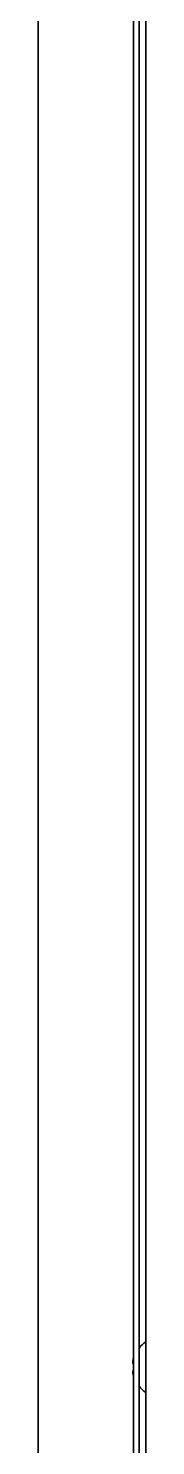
# Model space of a CAD drawing. Extents: x 6336 to 10269, y -393 to 3204.
# Drawn here: x 9478.1 to 9494.1, y 1481.5 to 1692.2 of the extents above; entities that cross this region are included whole.
import ezdxf

# ---------------------------------------------------------------- set-up
doc = ezdxf.new("R2010")
doc.units = 0
doc.header["$LTSCALE"] = 5
doc.layers.add('1', color=7, linetype='CONTINUOUS', true_color=0xffffff)

msp = doc.modelspace()

# ---------------------------------------------------------------- linework, layer by layer
at = {"layer": '1', "color": 7, "linetype": 'Continuous', "lineweight": 35}
for p, q in [((9478.07, 1395.53), (9478.07, 2074.9)), ((9494.07, 1374.13), (9494.07, 2071.19)), ((9492.27, 2066.23), (9492.27, 1396.53)), ((9493.07, 2066.23), (9493.07, 1396.53)), ((9492.18, 1493.68), (9492.26, 1493.68)), ((9492.27, 1492.68), (9492.18, 1492.68))]:
    msp.add_line(p, q, dxfattribs=at)
for centre, start, end in [((9496.79, 1492.98), 124.5182, 140.8049), ((9496.79, 1493.37), 219.1952, 235.4818)]:
    msp.add_arc(centre, 4.8, start, end, dxfattribs=at)
for points in [[(9492.18, 1494.18), (9492.17, 1494.15), (9492.17, 1494.1), (9492.16, 1494.03), (9492.16, 1493.96), (9492.16, 1493.89), (9492.16, 1493.82), (9492.17, 1493.75), (9492.17, 1493.7), (9492.18, 1493.68)], [(9492.27, 1494.5), (9492.24, 1494.39), (9492.2, 1494.29), (9492.18, 1494.18)], [(9492.18, 1492.68), (9492.17, 1492.65), (9492.17, 1492.6), (9492.16, 1492.53), (9492.16, 1492.45), (9492.16, 1492.38), (9492.16, 1492.31), (9492.17, 1492.25), (9492.17, 1492.2), (9492.18, 1492.18)]]:
    msp.add_open_spline(points, degree=3, dxfattribs=at)
msp.add_open_spline([(9492.18, 1492.18), (9492.19, 1492.12), (9492.22, 1492.03), (9492.25, 1491.93), (9492.26, 1491.89)], degree=3, knots=[0, 0, 0, 0, 0.570615, 1, 1, 1, 1], dxfattribs=at)

doc.saveas('drawing.dxf')
